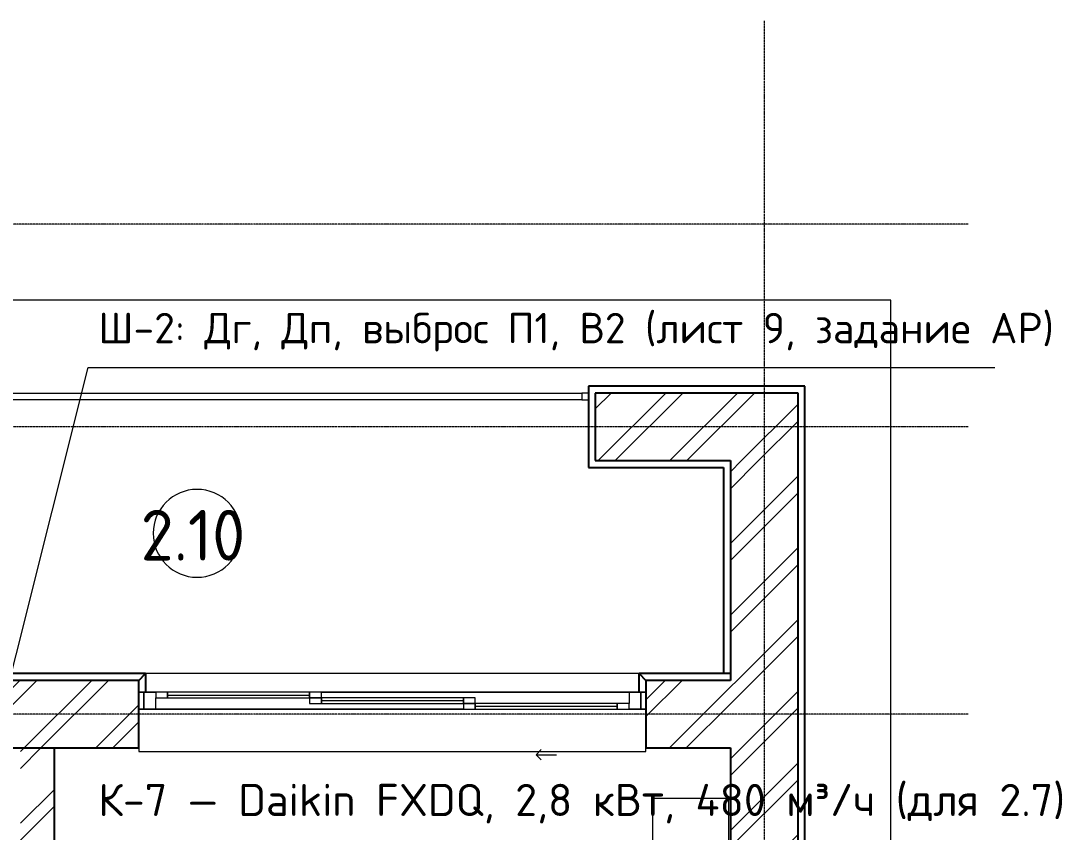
# Model space of a CAD drawing. Header units: millimetres. Extents: x -5016 to 22834, y -6019 to 18943.
# Drawn here: x 15602 to 21763, y 13101 to 17902 of the extents above; entities that cross this region are included whole.
import ezdxf
from ezdxf.enums import TextEntityAlignment as Align

# ---------------------------------------------------------------- set-up
doc = ezdxf.new("R2010")
doc.units = ezdxf.units.MM
doc.linetypes.add('Осевая 12-2-2', pattern=[16, 12, -2, 0, -2])
for name, color, linetype, lineweight in [('A-AREA-IDEN', 8, 'Continuous', 13), ('A-FLOR', 9, 'Continuous', 13), ('A-GLAZ', 8, 'Continuous', 13), ('A-GLAZ-CWMG', 8, 'Continuous', 13), ('A-WALL', 8, 'Continuous', 13), ('A-WALL-PATT', 8, 'Continuous', 13), ('I-FURN', 9, 'Continuous', 13), ('S-GRID', 8, 'Continuous', 13), ('АР_подложка', 8, 'Continuous', 13), ('ОВ_выноски', 7, 'Continuous', 18), ('ОВ_марки', 7, 'Continuous', 18)]:
    doc.layers.add(name, color=color, linetype=linetype, lineweight=lineweight)
doc.styles.add('GOST', font='isocpeur.ttf', dxfattribs={"width": 0.9})
doc.styles.add('GOST Common', font='GOST_Common.ttf', dxfattribs={"height": 300})
pattern_1 = [(45, (0, 0), (-212.132, 212.132), []), (45, (0, 100), (-212.132, 212.132), [])]

# ---------------------------------------------------------------- blocks, each defined once
blk = doc.blocks.new('INT 18 Шкаф-ящики - INT 18 Шкаф-ящики-1564344-Этаж 2 - Планировка')
at = {"layer": 'I-FURN'}
for p, q in [((300, 100), (-300, 100)), ((-300, 100), (-300, -312)), ((300, -350), (300, 100)), ((-300, -342), (-300, -350)), ((-300, -350), (300, -350))]:
    blk.add_line(p, q, dxfattribs=at)
blk = doc.blocks.new('INT 20 Окно раздвижное 3ст - INT 20 Окно раздвижное 3ст 3000-3000-1568856-Этаж 2 - Планировка')
at = {"layer": 'A-GLAZ'}
for p, q in [((1460, 240), (-1460, 240)), ((-1500, 130), (-1400, 130)), ((-1470, 130), (-1500, 130)), ((-1470, 30), (-1470, 130)), ((-1400, 130), (-1470, 130)), ((-1470, 130), (-1470, 30)), ((-1400, 130), (-1470, 130)), ((-1470, 130), (-1470, 30)), ((-1330, 130), (-1400, 130)), ((-1400, 130), (-1400, 96.7)), ((-1330, 96.7), (-1330, 130)), ((-490, 130), (-1330, 130)), ((-1330, 130), (-1330, 96.7)), ((-420, 130), (-490, 130)), ((-490, 130), (-490, 96.7)), ((-490, 96.7), (-490, 130)), ((-420, 96.7), (-420, 130)), ((-420, 130), (1500, 130)), ((1470, 130), (-420, 130)), ((1400, 130), (1400, 63.3)), ((1470, 130), (1400, 130)), ((1500, 130), (1470, 130)), ((1470, 130), (1470, 30)), ((1470, 30), (1470, 130)), ((1470, 30), (1470, 130)), ((-1400, 96.7), (-1330, 96.7)), ((-1400, 30), (-1400, 96.7)), ((-1330, 113.3), (-490, 113.3)), ((-1330, 96.7), (-490, 96.7)), ((-420, 96.7), (-490, 96.7)), ((-490, 96.7), (-490, 63.3)), ((-490, 96.7), (-420, 96.7)), ((-490, 63.3), (-420, 63.3)), ((-420, 63.3), (-420, 96.7)), ((420, 96.7), (-420, 96.7)), ((-420, 96.7), (-420, 63.3)), ((-420, 80), (420, 80)), ((-420, 63.3), (420, 63.3)), ((490, 96.7), (420, 96.7)), ((420, 96.7), (420, 63.3)), ((420, 63.3), (420, 96.7)), ((420, 63.3), (490, 63.3)), ((490, 63.3), (420, 63.3)), ((420, 63.3), (420, 30)), ((490, 63.3), (490, 96.7)), ((490, 30), (490, 63.3)), ((1330, 63.3), (490, 63.3)), ((490, 63.3), (490, 30)), ((1400, 63.3), (1330, 63.3)), ((1330, 63.3), (1330, 30)), ((1330, 30), (1330, 63.3)), ((1400, 30), (1400, 63.3)), ((-1500, 30), (-1470, 30)), ((420, 30), (-1500, 30)), ((-1470, 30), (420, 30)), ((-1470, 30), (-1400, 30)), ((420, 30), (490, 30)), ((490, 46.7), (1330, 46.7)), ((490, 30), (1330, 30)), ((1330, 30), (1400, 30)), ((1500, 30), (1400, 30)), ((1400, 30), (1470, 30)), ((1400, 30), (1470, 30)), ((1470, 30), (1500, 30)), ((-1500, -200), (-1500, -220)), ((-1500, -220), (1500, -220)), ((850, -240), (880, -210)), ((850, -240), (880, -270)), ((850, -240), (970, -240)), ((1500, -220), (1500, -200))]:
    blk.add_line(p, q, dxfattribs=at)
blk = doc.blocks.new('INT 20 Откосы окон снаружи Прямоугольник - INT 20 Откосы окон снаружи Прямоугольник-1566585-Этаж 2 - Планировка')
at = {"layer": 'A-WALL', "lineweight": 25}
for p, q in [((-1476.7, 30), (-1476.7, -80)), ((1443.3, -80), (1443.3, 30))]:
    blk.add_line(p, q, dxfattribs=at)
blk = doc.blocks.new('Прямоугольный импост - Прямоугольный импост черный-1565390-Этаж 2 - Планировка')
at = {"layer": 'A-GLAZ-CWMG'}
for p, q in [((15008.2, 20372.6), (21088.2, 20372.6)), ((21088.2, 20332.6), (15008.2, 20332.6)), ((21088.2, 20372.6), (21088.2, 20332.6))]:
    blk.add_line(p, q, dxfattribs=at)
blk = doc.blocks.new('Прямоугольный импост - Прямоугольный импост черный-1565334-Этаж 2 - Планировка')
at = {"layer": 'A-GLAZ-CWMG'}
for p, q in [((-40, -20), (-40, 20)), ((-40, 20), (0, 20)), ((0, -20), (-40, -20))]:
    blk.add_line(p, q, dxfattribs=at)
blk = doc.blocks.new('INT Марка помещения - Номер помещения _ Площадь _ Имя-1615504-Этаж 2 - Планировка')
at = {"layer": 'A-AREA-IDEN'}
for start, end in [(360, 180), (180, 360)]:
    blk.add_arc((0, 0), 2.6, start, end, dxfattribs=at)
blk = doc.blocks.new('АР_План_2_этажа')
at = {"layer": 'A-WALL-PATT', "lineweight": 9}
h = blk.add_hatch(dxfattribs=at)
h.set_pattern_fill('FP_1', color=256, style=0, pattern_type=2)
h.set_pattern_definition(pattern_1)
h.paths.add_polyline_path([(21968.2, 19972.6), (22368.2, 19972.6), (22368.2, 20372.6), (21168.2, 20372.6), (21168.2, 19972.6), (21706.3, 19972.6)])
h = blk.add_hatch(dxfattribs=at)
h.set_pattern_fill('FP_1', color=256, style=0, pattern_type=2)
h.set_pattern_definition(pattern_1)
h.paths.add_polyline_path([(22368.2, 18672.6), (22368.2, 19972.6), (21968.2, 19972.6), (21968.2, 18672.6)])
h = blk.add_hatch(dxfattribs=at)
h.set_pattern_fill('FP_1', color=256, style=0, pattern_type=2)
h.set_pattern_definition(pattern_1)
h.paths.add_polyline_path([(21468.2, 18272.6), (21968.2, 18272.6), (21968.2, 18672.6), (21468.2, 18672.6)])
h.paths.add_polyline_path([(18096, 18272.6), (18468.2, 18272.6), (18468.2, 18672.6), (16818.2, 18672.6), (16818.2, 18272.6), (17373.9, 18272.6)])
h.paths.add_polyline_path([(15818.2, 18272.6), (15818.2, 18672.6), (14568.2, 18672.6), (14568.2, 18272.6), (15207.8, 18272.6)])
h = blk.add_hatch(dxfattribs=at)
h.set_pattern_fill('FP_1', color=256, style=0, pattern_type=2)
h.set_pattern_definition(pattern_1)
h.paths.add_polyline_path([(22368.2, 11122.6), (22368.2, 18672.6), (21968.2, 18672.6), (21968.2, 11122.6), (22067.3, 11122.6)])
h = blk.add_hatch(dxfattribs=at)
h.set_pattern_fill('FP_1', color=256, style=0, pattern_type=2)
h.set_pattern_definition(pattern_1)
h.paths.add_polyline_path([(17968.2, 13722.6), (17968.2, 14222.6), (17768.2, 14222.6), (17768.2, 13722.6)])
h.paths.add_polyline_path([(17968.2, 15122.6), (17968.2, 18272.6), (17768.2, 18272.6), (17768.2, 16672.6), (17769.7, 16672.6), (17769.7, 15122.6)])
at = {"layer": 'A-FLOR'}
for p, q in [((22918.2, 20922.6), (12518.2, 20922.6)), ((22918.2, 3122.6), (22918.2, 20922.6))]:
    blk.add_line(p, q, dxfattribs=at)
at = {"layer": 'A-WALL', "lineweight": 25}
for p, q in [((21128.2, 20412.6), (21128.2, 19932.6)), ((22408.2, 20412.6), (21128.2, 20412.6)), ((22408.2, 10682.6), (22408.2, 20412.6)), ((22368.2, 20372.6), (21168.2, 20372.6)), ((21168.2, 20372.6), (21168.2, 19972.6)), ((22368.2, 10722.6), (22368.2, 20372.6)), ((21168.2, 19972.6), (21968.2, 19972.6)), ((21968.2, 19972.6), (21968.2, 18672.6)), ((21128.2, 19932.6), (21928.2, 19932.6)), ((21928.2, 19932.6), (21928.2, 18712.6)), ((18508.2, 18712.6), (16778.2, 18712.6)), ((18468.2, 18672.6), (16818.2, 18672.6)), ((18468.2, 18672.6), (18508.2, 18712.6)), ((18468.2, 18272.6), (18468.2, 18672.6)), ((21968.2, 18712.6), (21428.2, 18712.6)), ((21428.2, 18712.6), (21468.2, 18672.6)), ((21468.2, 18672.6), (21468.2, 18272.6)), ((21968.2, 18672.6), (21468.2, 18672.6)), ((17168.2, 18272.6), (18468.2, 18272.6)), ((17968.2, 15122.6), (17968.2, 18272.6)), ((21468.2, 18272.6), (21968.2, 18272.6)), ((21968.2, 18272.6), (21968.2, 14302.6))]:
    blk.add_line(p, q, dxfattribs=at)
at = {"layer": 'S-GRID', "color": 251, "linetype": 'Осевая 12-2-2', "true_color": 0x646464}
for p, q in [((22168.2, 22574.8), (22168.2, -1346.2)), ((23375.6, 21372.6), (-1176.1, 21372.6)), ((23375.6, 20172.6), (-1176.1, 20172.6)), ((23375.6, 18472.6), (-1176.1, 18472.6))]:
    blk.add_line(p, q, dxfattribs=at)
at = {"layer": 'A-AREA-IDEN', "xscale": 99.99999999999993, "yscale": 99.99999999999993, "zscale": 99.99999999999993}
blk.add_blockref('INT Марка помещения - Номер помещения _ Площадь _ Имя-1615504-Этаж 2 - Планировка', (18812.9, 19542.6), dxfattribs=at)
at = {"layer": 'A-GLAZ'}
blk.add_blockref('INT 20 Окно раздвижное 3ст - INT 20 Окно раздвижное 3ст 3000-3000-1568856-Этаж 2 - Планировка', (19968.2, 18472.6), dxfattribs=at)
at = {"layer": 'A-GLAZ-CWMG'}
blk.add_blockref('Прямоугольный импост - Прямоугольный импост черный-1565390-Этаж 2 - Планировка', (0, 0), dxfattribs=at)
at = {"layer": 'A-GLAZ-CWMG', "extrusion": (0, 0, -1), "rotation": 180}
blk.add_blockref('Прямоугольный импост - Прямоугольный импост черный-1565334-Этаж 2 - Планировка', (-21128.2, 20352.6), dxfattribs=at)
at = {"layer": 'A-WALL', "lineweight": 25}
blk.add_blockref('INT 20 Откосы окон снаружи Прямоугольник - INT 20 Откосы окон снаружи Прямоугольник-1566585-Этаж 2 - Планировка', (19984.9, 18682.6), dxfattribs=at)
at = {"layer": 'I-FURN', "rotation": 89.99999999999912}
blk.add_blockref('INT 18 Шкаф-ящики - INT 18 Шкаф-ящики-1564344-Этаж 2 - Планировка', (21607.8, 17672.6), dxfattribs=at)
at = {"layer": 'A-AREA-IDEN', "insert": (18478.5, 19681.4), "char_height": 300, "width": 817.721, "attachment_point": 1, "style": 'GOST Common'}
blk.add_mtext('2.10', dxfattribs=at)

msp = doc.modelspace()

# ---------------------------------------------------------------- block references
at = {"layer": 'АР_подложка'}
msp.add_blockref('АР_План_2_этажа', (-2168, -4673), dxfattribs=at)

# ---------------------------------------------------------------- next in the draw order: linework, layer by layer
at = {"layer": 'ОВ_выноски'}
for points in [[(15360, 13300), (16000, 15850)], [(16000, 15850), (21365.2, 15850)]]:
    msp.add_lwpolyline(points, dxfattribs=at)

# ---------------------------------------------------------------- next in the draw order: texts
at = {"layer": 'ОВ_марки', "style": 'GOST'}
for s, height, p in [('Ш-2: Дг, Дп, выброс П1, В2 (лист 9, задание АР)', 180, (16060, 15940)), ('К-7 — Daikin FXDQ, 2,8 кВт, 480 м³/ч (для 2.7)', 190, (16060, 13140))]:
    msp.add_text(s, height=height, dxfattribs=at).set_placement(p, align=Align.BOTTOM_LEFT)

doc.saveas('drawing.dxf')
